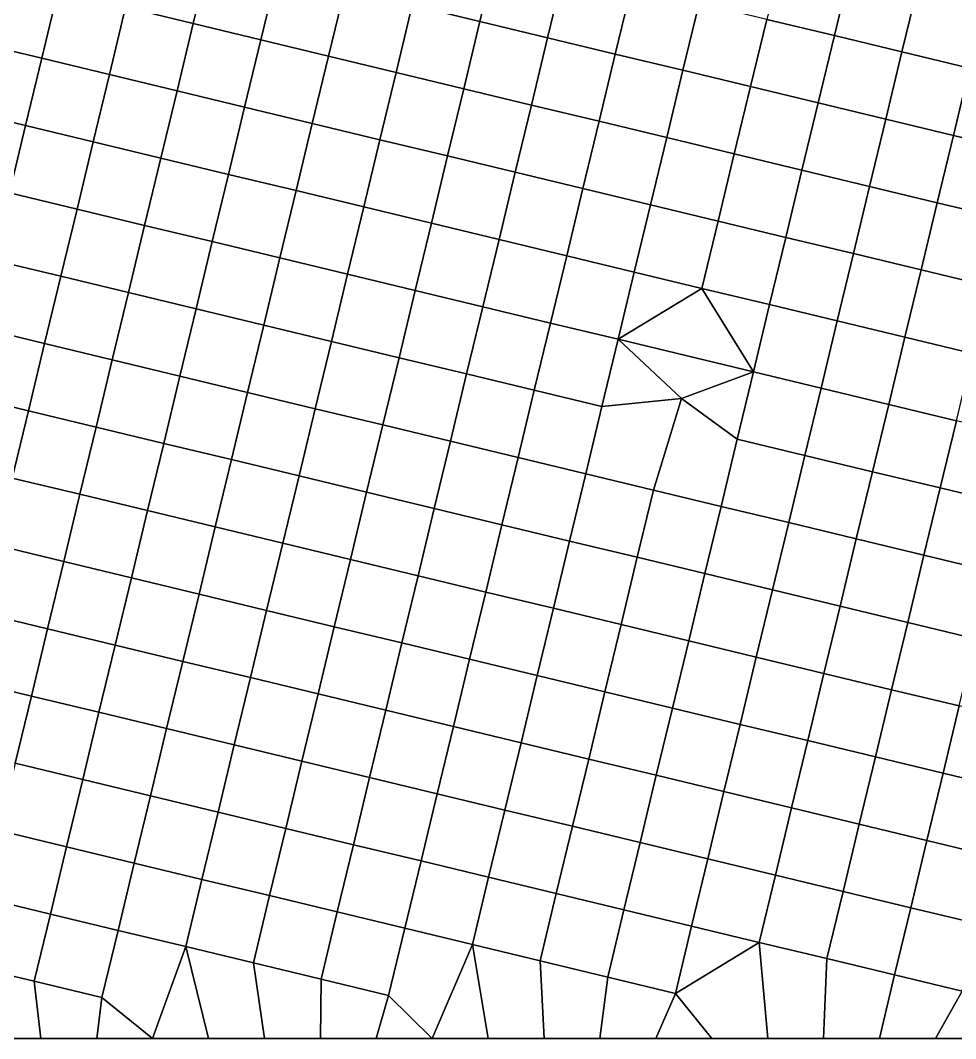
# Model space of a CAD drawing. Extents: x 0 to 37.4, y 0 to 43.4.
# Drawn here: x 8.12 to 16.29, y 0 to 8.89 of the extents above; entities that cross this region are included whole.
import ezdxf

# ---------------------------------------------------------------- set-up
doc = ezdxf.new("R2010")
doc.units = 0
doc.layers.get('0').update_dxf_attribs({"linetype": 'CONTINUOUS'})

msp = doc.modelspace()

# ---------------------------------------------------------------- linework, layer by layer
for p, q in [((13.8936, 5.5889, 3), (13.8936, 5.5889, 6)), ((13.8936, 5.5889, 6), (13.8936, 5.5889, 9))]:
    msp.add_line(p, q)
for points in [[(12.2749, 9.4675, 6), (11.6844, 9.6096, 6), (11.5431, 9.0226, 6), (12.1336, 8.8804, 6)], [(9.7714, 9.449, 6), (9.1809, 9.5911, 6), (9.0396, 9.004, 6), (9.6301, 8.8619, 6)], [(10.362, 9.3068, 6), (9.7714, 9.449, 6), (9.6301, 8.8619, 6), (10.2207, 8.7197, 6)], [(12.8655, 9.3254, 6), (12.2749, 9.4675, 6), (12.1336, 8.8804, 6), (12.7242, 8.7383, 6)], [(14.6371, 8.8989, 6), (15.2277, 8.7568, 6), (15.369, 9.3439, 6), (14.7784, 9.486, 6)], [(15.9595, 9.2018, 6), (15.369, 9.3439, 6), (15.2277, 8.7568, 6), (15.8182, 8.6147, 6)], [(7.7171, 8.7012, 6), (8.3077, 8.5591, 6), (8.449, 9.1462, 6), (7.8585, 9.2883, 6)], [(10.9525, 9.1647, 6), (10.362, 9.3068, 6), (10.2207, 8.7197, 6), (10.8112, 8.5776, 6)], [(13.456, 9.1832, 6), (12.8655, 9.3254, 6), (12.7242, 8.7383, 6), (13.3147, 8.5961, 6)], [(11.5431, 9.0226, 6), (10.9525, 9.1647, 6), (10.8112, 8.5776, 6), (11.4018, 8.4355, 6)], [(14.0466, 9.0411, 6), (13.456, 9.1832, 6), (13.3147, 8.5961, 6), (13.9053, 8.454, 6)], [(16.5501, 9.0596, 6), (15.9595, 9.2018, 6), (15.8182, 8.6147, 6), (16.4088, 8.4725, 6)], [(9.0396, 9.004, 6), (8.449, 9.1462, 6), (8.3077, 8.5591, 6), (8.8983, 8.4169, 6)], [(9.6301, 8.8619, 6), (9.0396, 9.004, 6), (8.8983, 8.4169, 6), (9.4888, 8.2748, 6)], [(12.1336, 8.8804, 6), (11.5431, 9.0226, 6), (11.4018, 8.4355, 6), (11.9923, 8.2933, 6)], [(13.9053, 8.454, 6), (14.4958, 8.3119, 6), (14.6371, 8.8989, 6), (14.0466, 9.0411, 6)], [(14.4958, 8.3119, 6), (15.0864, 8.1697, 6), (15.2277, 8.7568, 6), (14.6371, 8.8989, 6)], [(10.2207, 8.7197, 6), (9.6301, 8.8619, 6), (9.4888, 8.2748, 6), (10.0794, 8.1327, 6)], [(12.7242, 8.7383, 6), (12.1336, 8.8804, 6), (11.9923, 8.2933, 6), (12.5829, 8.1512, 6)], [(10.8112, 8.5776, 6), (10.2207, 8.7197, 6), (10.0794, 8.1327, 6), (10.6699, 7.9905, 6)], [(13.3147, 8.5961, 6), (12.7242, 8.7383, 6), (12.5829, 8.1512, 6), (13.1734, 8.0091, 6)], [(15.8182, 8.6147, 6), (15.2277, 8.7568, 6), (15.0864, 8.1697, 6), (15.6769, 8.0276, 6)], [(7.5758, 8.1141, 6), (8.1664, 7.972, 6), (8.3077, 8.5591, 6), (7.7171, 8.7012, 6)], [(8.8983, 8.4169, 6), (8.3077, 8.5591, 6), (8.1664, 7.972, 6), (8.7569, 7.8299, 6)], [(11.4018, 8.4355, 6), (10.8112, 8.5776, 6), (10.6699, 7.9905, 6), (11.2605, 7.8484, 6)], [(13.9053, 8.454, 6), (13.3147, 8.5961, 6), (13.1734, 8.0091, 6), (13.764, 7.8669, 6)], [(16.4088, 8.4725, 6), (15.8182, 8.6147, 6), (15.6769, 8.0276, 6), (16.2675, 7.8854, 6)], [(13.764, 7.8669, 6), (14.3545, 7.7248, 6), (14.4958, 8.3119, 6), (13.9053, 8.454, 6)], [(16.9993, 8.3304, 6), (16.4088, 8.4725, 6), (16.2675, 7.8854, 6), (16.858, 7.7433, 6)], [(9.4888, 8.2748, 6), (8.8983, 8.4169, 6), (8.7569, 7.8299, 6), (9.3475, 7.6877, 6)], [(11.9923, 8.2933, 6), (11.4018, 8.4355, 6), (11.2605, 7.8484, 6), (11.851, 7.7062, 6)], [(10.0794, 8.1327, 6), (9.4888, 8.2748, 6), (9.3475, 7.6877, 6), (9.9381, 7.5456, 6)], [(12.5829, 8.1512, 6), (11.9923, 8.2933, 6), (11.851, 7.7062, 6), (12.4416, 7.5641, 6)], [(14.3545, 7.7248, 6), (14.9451, 7.5826, 6), (15.0864, 8.1697, 6), (14.4958, 8.3119, 6)], [(7.5758, 8.1141, 6), (7.4345, 7.527, 6), (8.0251, 7.3849, 6), (8.1664, 7.972, 6)], [(10.6699, 7.9905, 6), (10.0794, 8.1327, 6), (9.9381, 7.5456, 6), (10.5286, 7.4034, 6)], [(13.1734, 8.0091, 6), (12.5829, 8.1512, 6), (12.4416, 7.5641, 6), (13.0321, 7.422, 6)], [(15.6769, 8.0276, 6), (15.0864, 8.1697, 6), (14.9451, 7.5826, 6), (15.5356, 7.4405, 6)], [(13.764, 7.8669, 6), (13.1734, 8.0091, 6), (13.0321, 7.422, 6), (13.6227, 7.2798, 6)], [(16.2675, 7.8854, 6), (15.6769, 8.0276, 6), (15.5356, 7.4405, 6), (16.1262, 7.2984, 6)], [(8.7569, 7.8299, 6), (8.1664, 7.972, 6), (8.0251, 7.3849, 6), (8.6156, 7.2428, 6)], [(11.2605, 7.8484, 6), (10.6699, 7.9905, 6), (10.5286, 7.4034, 6), (11.1192, 7.2613, 6)], [(9.3475, 7.6877, 6), (8.7569, 7.8299, 6), (8.6156, 7.2428, 6), (9.2062, 7.1006, 6)], [(11.851, 7.7062, 6), (11.2605, 7.8484, 6), (11.1192, 7.2613, 6), (11.7097, 7.1192, 6)], [(13.6227, 7.2798, 6), (14.2132, 7.1377, 6), (14.3545, 7.7248, 6), (13.764, 7.8669, 6)], [(16.858, 7.7433, 6), (16.2675, 7.8854, 6), (16.1262, 7.2984, 6), (16.7167, 7.1562, 6)], [(9.9381, 7.5456, 6), (9.3475, 7.6877, 6), (9.2062, 7.1006, 6), (9.7967, 6.9585, 6)], [(12.4416, 7.5641, 6), (11.851, 7.7062, 6), (11.7097, 7.1192, 6), (12.3003, 6.977, 6)], [(14.2132, 7.1377, 6), (14.8038, 6.9955, 6), (14.9451, 7.5826, 6), (14.3545, 7.7248, 6)], [(13.0321, 7.422, 6), (12.4416, 7.5641, 6), (12.3003, 6.977, 6), (12.8908, 6.8349, 6)], [(15.5356, 7.4405, 6), (14.9451, 7.5826, 6), (14.8038, 6.9955, 6), (15.3943, 6.8534, 6)], [(10.5286, 7.4034, 6), (9.9381, 7.5456, 6), (9.7967, 6.9585, 6), (10.3873, 6.8163, 6)], [(8.6156, 7.2428, 6), (8.0251, 7.3849, 6), (7.8838, 6.7978, 6), (8.4743, 6.6557, 6)], [(11.1192, 7.2613, 6), (10.5286, 7.4034, 6), (10.3873, 6.8163, 6), (10.9778, 6.6742, 6)], [(13.6227, 7.2798, 6), (13.0321, 7.422, 6), (12.8908, 6.8349, 6), (13.4814, 6.6927, 6)], [(16.1262, 7.2984, 6), (15.5356, 7.4405, 6), (15.3943, 6.8534, 6), (15.9849, 6.7113, 6)], [(16.7167, 7.1562, 6), (16.1262, 7.2984, 6), (15.9849, 6.7113, 6), (16.5754, 6.5691, 6)], [(9.2062, 7.1006, 6), (8.6156, 7.2428, 6), (8.4743, 6.6557, 6), (9.0649, 6.5135, 6)], [(11.7097, 7.1192, 6), (11.1192, 7.2613, 6), (10.9778, 6.6742, 6), (11.5684, 6.5321, 6)], [(13.4814, 6.6927, 6), (14.0719, 6.5506, 6), (14.2132, 7.1377, 6), (13.6227, 7.2798, 6)], [(12.3003, 6.977, 6), (11.7097, 7.1192, 6), (11.5684, 6.5321, 6), (12.159, 6.3899, 6)], [(14.0719, 6.5506, 6), (14.6625, 6.4085, 6), (14.8038, 6.9955, 6), (14.2132, 7.1377, 6)], [(9.7967, 6.9585, 6), (9.2062, 7.1006, 6), (9.0649, 6.5135, 6), (9.6554, 6.3714, 6)], [(10.3873, 6.8163, 6), (9.7967, 6.9585, 6), (9.6554, 6.3714, 6), (10.246, 6.2293, 6)], [(12.8908, 6.8349, 6), (12.3003, 6.977, 6), (12.159, 6.3899, 6), (12.7495, 6.2478, 6)], [(15.3943, 6.8534, 6), (14.8038, 6.9955, 6), (14.6625, 6.4085, 6), (15.253, 6.2663, 6)], [(15.9849, 6.7113, 6), (15.3943, 6.8534, 6), (15.253, 6.2663, 6), (15.8436, 6.1242, 6)], [(8.4743, 6.6557, 6), (7.8838, 6.7978, 6), (7.7425, 6.2107, 6), (8.333, 6.0686, 6)], [(10.9778, 6.6742, 6), (10.3873, 6.8163, 6), (10.246, 6.2293, 6), (10.8365, 6.0871, 6)], [(13.4814, 6.6927, 6), (12.8908, 6.8349, 6), (12.7495, 6.2478, 6), (13.3401, 6.1057, 6)], [(11.5684, 6.5321, 6), (10.9778, 6.6742, 6), (10.8365, 6.0871, 6), (11.4271, 5.945, 6)], [(13.3401, 6.1057, 6), (14.0719, 6.5506, 6), (13.4814, 6.6927, 6)], [(16.5754, 6.5691, 6), (15.9849, 6.7113, 6), (15.8436, 6.1242, 6), (16.4341, 5.9821, 6)], [(9.0649, 6.5135, 6), (8.4743, 6.6557, 6), (8.333, 6.0686, 6), (8.9236, 5.9265, 6)], [(9.6554, 6.3714, 6), (9.0649, 6.5135, 6), (8.9236, 5.9265, 6), (9.5141, 5.7843, 6)], [(12.159, 6.3899, 6), (11.5684, 6.5321, 6), (11.4271, 5.945, 6), (12.0176, 5.8029, 6)], [(13.3401, 6.1057, 6), (14.5212, 5.8214, 6), (14.0719, 6.5506, 6)], [(14.0719, 6.5506, 6), (14.5212, 5.8214, 6), (14.6625, 6.4085, 6)], [(15.253, 6.2663, 6), (14.6625, 6.4085, 6), (14.5212, 5.8214, 6), (15.1117, 5.6792, 6)], [(10.246, 6.2293, 6), (9.6554, 6.3714, 6), (9.5141, 5.7843, 6), (10.1047, 5.6422, 6)], [(12.7495, 6.2478, 6), (12.159, 6.3899, 6), (12.0176, 5.8029, 6), (12.6082, 5.6607, 6)], [(10.8365, 6.0871, 6), (10.246, 6.2293, 6), (10.1047, 5.6422, 6), (10.6952, 5.5, 6)], [(13.3401, 6.1057, 6), (12.7495, 6.2478, 6), (12.6082, 5.6607, 6), (13.1988, 5.5186, 6)], [(15.8436, 6.1242, 6), (15.253, 6.2663, 6), (15.1117, 5.6792, 6), (15.7023, 5.5371, 6)], [(8.333, 6.0686, 6), (7.7425, 6.2107, 6), (7.6012, 5.6236, 6), (8.1917, 5.4815, 6)], [(8.9236, 5.9265, 6), (8.333, 6.0686, 6), (8.1917, 5.4815, 6), (8.7823, 5.3394, 6)], [(11.4271, 5.945, 6), (10.8365, 6.0871, 6), (10.6952, 5.5, 6), (11.2858, 5.3579, 6)], [(13.3401, 6.1057, 6), (13.1988, 5.5186, 6), (13.8936, 5.5889, 6)], [(13.3401, 6.1057, 6), (13.8936, 5.5889, 6), (14.5212, 5.8214, 6)], [(16.4341, 5.9821, 6), (15.8436, 6.1242, 6), (15.7023, 5.5371, 6), (16.2928, 5.395, 6)], [(9.5141, 5.7843, 6), (8.9236, 5.9265, 6), (8.7823, 5.3394, 6), (9.3728, 5.1972, 6)], [(12.0176, 5.8029, 6), (11.4271, 5.945, 6), (11.2858, 5.3579, 6), (11.8763, 5.2158, 6)], [(10.1047, 5.6422, 6), (9.5141, 5.7843, 6), (9.3728, 5.1972, 6), (9.9634, 5.0551, 6)], [(12.6082, 5.6607, 6), (12.0176, 5.8029, 6), (11.8763, 5.2158, 6), (12.4669, 5.0736, 6)], [(14.5212, 5.8214, 6), (13.8936, 5.5889, 6), (14.3799, 5.2343, 6)], [(15.1117, 5.6792, 6), (14.5212, 5.8214, 6), (14.3799, 5.2343, 6), (14.9704, 5.0922, 6)], [(8.1917, 5.4815, 6), (7.6012, 5.6236, 6), (7.4599, 5.0366, 6), (8.0504, 4.8944, 6)], [(10.6952, 5.5, 6), (10.1047, 5.6422, 6), (9.9634, 5.0551, 6), (10.5539, 4.913, 6)], [(13.1988, 5.5186, 6), (12.6082, 5.6607, 6), (12.4669, 5.0736, 6), (13.0574, 4.9315, 6)], [(15.7023, 5.5371, 6), (15.1117, 5.6792, 6), (14.9704, 5.0922, 6), (15.561, 4.95, 6)], [(13.8936, 5.5889, 6), (13.1988, 5.5186, 6), (13.0574, 4.9315, 6), (13.648, 4.7893, 6)], [(13.8936, 5.5889, 6), (13.648, 4.7893, 6), (14.2386, 4.6472, 6), (14.3799, 5.2343, 6)], [(16.2928, 5.395, 6), (15.7023, 5.5371, 6), (15.561, 4.95, 6), (16.1515, 4.8079, 6)], [(8.7823, 5.3394, 6), (8.1917, 5.4815, 6), (8.0504, 4.8944, 6), (8.641, 4.7523, 6)], [(11.2858, 5.3579, 6), (10.6952, 5.5, 6), (10.5539, 4.913, 6), (11.1445, 4.7708, 6)], [(9.3728, 5.1972, 6), (8.7823, 5.3394, 6), (8.641, 4.7523, 6), (9.2315, 4.6101, 6)], [(11.8763, 5.2158, 6), (11.2858, 5.3579, 6), (11.1445, 4.7708, 6), (11.735, 4.6287, 6)], [(16.8834, 5.2528, 6), (16.2928, 5.395, 6), (16.1515, 4.8079, 6), (16.7421, 4.6657, 6)], [(9.9634, 5.0551, 6), (9.3728, 5.1972, 6), (9.2315, 4.6101, 6), (9.8221, 4.468, 6)], [(12.4669, 5.0736, 6), (11.8763, 5.2158, 6), (11.735, 4.6287, 6), (12.3256, 4.4865, 6)], [(14.9704, 5.0922, 6), (14.3799, 5.2343, 6), (14.2386, 4.6472, 6), (14.8291, 4.5051, 6)], [(13.0574, 4.9315, 6), (12.4669, 5.0736, 6), (12.3256, 4.4865, 6), (12.9161, 4.3444, 6)], [(15.561, 4.95, 6), (14.9704, 5.0922, 6), (14.8291, 4.5051, 6), (15.4197, 4.3629, 6)], [(10.5539, 4.913, 6), (9.9634, 5.0551, 6), (9.8221, 4.468, 6), (10.4126, 4.3259, 6)], [(8.641, 4.7523, 6), (8.0504, 4.8944, 6), (7.9091, 4.3073, 6), (8.4997, 4.1652, 6)], [(11.1445, 4.7708, 6), (10.5539, 4.913, 6), (10.4126, 4.3259, 6), (11.0032, 4.1837, 6)], [(13.648, 4.7893, 6), (13.0574, 4.9315, 6), (12.9161, 4.3444, 6), (13.5067, 4.2023, 6)], [(16.1515, 4.8079, 6), (15.561, 4.95, 6), (15.4197, 4.3629, 6), (16.0102, 4.2208, 6)], [(16.7421, 4.6657, 6), (16.1515, 4.8079, 6), (16.0102, 4.2208, 6), (16.6008, 4.0786, 6)], [(9.2315, 4.6101, 6), (8.641, 4.7523, 6), (8.4997, 4.1652, 6), (9.0902, 4.0231, 6)], [(11.735, 4.6287, 6), (11.1445, 4.7708, 6), (11.0032, 4.1837, 6), (11.5937, 4.0416, 6)], [(14.2386, 4.6472, 6), (13.648, 4.7893, 6), (13.5067, 4.2023, 6), (14.0972, 4.0601, 6)], [(12.3256, 4.4865, 6), (11.735, 4.6287, 6), (11.5937, 4.0416, 6), (12.1843, 3.8994, 6)], [(14.8291, 4.5051, 6), (14.2386, 4.6472, 6), (14.0972, 4.0601, 6), (14.6878, 3.918, 6)], [(9.8221, 4.468, 6), (9.2315, 4.6101, 6), (9.0902, 4.0231, 6), (9.6808, 3.8809, 6)], [(10.4126, 4.3259, 6), (9.8221, 4.468, 6), (9.6808, 3.8809, 6), (10.2713, 3.7388, 6)], [(12.9161, 4.3444, 6), (12.3256, 4.4865, 6), (12.1843, 3.8994, 6), (12.7748, 3.7573, 6)], [(15.4197, 4.3629, 6), (14.8291, 4.5051, 6), (14.6878, 3.918, 6), (15.2783, 3.7758, 6)], [(16.0102, 4.2208, 6), (15.4197, 4.3629, 6), (15.2783, 3.7758, 6), (15.8689, 3.6337, 6)], [(8.4997, 4.1652, 6), (7.9091, 4.3073, 6), (7.7678, 3.7203, 6), (8.3584, 3.5781, 6)], [(11.0032, 4.1837, 6), (10.4126, 4.3259, 6), (10.2713, 3.7388, 6), (10.8619, 3.5966, 6)], [(13.5067, 4.2023, 6), (12.9161, 4.3444, 6), (12.7748, 3.7573, 6), (13.3654, 3.6152, 6)], [(11.5937, 4.0416, 6), (11.0032, 4.1837, 6), (10.8619, 3.5966, 6), (11.4524, 3.4545, 6)], [(14.0972, 4.0601, 6), (13.5067, 4.2023, 6), (13.3654, 3.6152, 6), (13.9559, 3.473, 6)], [(16.6008, 4.0786, 6), (16.0102, 4.2208, 6), (15.8689, 3.6337, 6), (16.4595, 3.4916, 6)], [(9.0902, 4.0231, 6), (8.4997, 4.1652, 6), (8.3584, 3.5781, 6), (8.9489, 3.436, 6)], [(9.6808, 3.8809, 6), (9.0902, 4.0231, 6), (8.9489, 3.436, 6), (9.5395, 3.2938, 6)], [(12.1843, 3.8994, 6), (11.5937, 4.0416, 6), (11.4524, 3.4545, 6), (12.043, 3.3124, 6)], [(14.6878, 3.918, 6), (14.0972, 4.0601, 6), (13.9559, 3.473, 6), (14.5465, 3.3309, 6)], [(15.2783, 3.7758, 6), (14.6878, 3.918, 6), (14.5465, 3.3309, 6), (15.137, 3.1888, 6)], [(10.2713, 3.7388, 6), (9.6808, 3.8809, 6), (9.5395, 3.2938, 6), (10.13, 3.1517, 6)], [(12.7748, 3.7573, 6), (12.1843, 3.8994, 6), (12.043, 3.3124, 6), (12.6335, 3.1702, 6)], [(10.8619, 3.5966, 6), (10.2713, 3.7388, 6), (10.13, 3.1517, 6), (10.7206, 3.0096, 6)], [(13.3654, 3.6152, 6), (12.7748, 3.7573, 6), (12.6335, 3.1702, 6), (13.2241, 3.0281, 6)], [(15.8689, 3.6337, 6), (15.2783, 3.7758, 6), (15.137, 3.1888, 6), (15.7276, 3.0466, 6)], [(8.3584, 3.5781, 6), (7.7678, 3.7203, 6), (7.6265, 3.1332, 6), (8.2171, 2.991, 6)], [(8.9489, 3.436, 6), (8.3584, 3.5781, 6), (8.2171, 2.991, 6), (8.8076, 2.8489, 6)], [(11.4524, 3.4545, 6), (10.8619, 3.5966, 6), (10.7206, 3.0096, 6), (11.3111, 2.8674, 6)], [(13.9559, 3.473, 6), (13.3654, 3.6152, 6), (13.2241, 3.0281, 6), (13.8146, 2.8859, 6)], [(16.4595, 3.4916, 6), (15.8689, 3.6337, 6), (15.7276, 3.0466, 6), (16.3181, 2.9045, 6)], [(14.5465, 3.3309, 6), (13.9559, 3.473, 6), (13.8146, 2.8859, 6), (14.4052, 2.7438, 6)], [(9.5395, 3.2938, 6), (8.9489, 3.436, 6), (8.8076, 2.8489, 6), (9.3982, 2.7067, 6)], [(12.043, 3.3124, 6), (11.4524, 3.4545, 6), (11.3111, 2.8674, 6), (11.9017, 2.7253, 6)], [(10.13, 3.1517, 6), (9.5395, 3.2938, 6), (9.3982, 2.7067, 6), (9.9887, 2.5646, 6)], [(12.6335, 3.1702, 6), (12.043, 3.3124, 6), (11.9017, 2.7253, 6), (12.4922, 2.5831, 6)], [(15.137, 3.1888, 6), (14.5465, 3.3309, 6), (14.4052, 2.7438, 6), (14.9957, 2.6017, 6)], [(8.2171, 2.991, 6), (7.6265, 3.1332, 6), (7.4852, 2.5461, 6), (8.0758, 2.4039, 6)], [(10.7206, 3.0096, 6), (10.13, 3.1517, 6), (9.9887, 2.5646, 6), (10.5793, 2.4225, 6)], [(13.2241, 3.0281, 6), (12.6335, 3.1702, 6), (12.4922, 2.5831, 6), (13.0828, 2.441, 6)], [(15.7276, 3.0466, 6), (15.137, 3.1888, 6), (14.9957, 2.6017, 6), (15.5863, 2.4595, 6)], [(13.8146, 2.8859, 6), (13.2241, 3.0281, 6), (13.0828, 2.441, 6), (13.6733, 2.2989, 6)], [(16.3181, 2.9045, 6), (15.7276, 3.0466, 6), (15.5863, 2.4595, 6), (16.1768, 2.3174, 6)], [(8.8076, 2.8489, 6), (8.2171, 2.991, 6), (8.0758, 2.4039, 6), (8.6663, 2.2618, 6)], [(11.3111, 2.8674, 6), (10.7206, 3.0096, 6), (10.5793, 2.4225, 6), (11.1698, 2.2803, 6)], [(9.3982, 2.7067, 6), (8.8076, 2.8489, 6), (8.6663, 2.2618, 6), (9.2569, 2.1197, 6)], [(11.9017, 2.7253, 6), (11.3111, 2.8674, 6), (11.1698, 2.2803, 6), (11.7604, 2.1382, 6)], [(14.4052, 2.7438, 6), (13.8146, 2.8859, 6), (13.6733, 2.2989, 6), (14.2639, 2.1567, 6)], [(16.9087, 2.7623, 6), (16.3181, 2.9045, 6), (16.1768, 2.3174, 6), (16.7674, 2.1753, 6)], [(9.9887, 2.5646, 6), (9.3982, 2.7067, 6), (9.2569, 2.1197, 6), (9.8474, 1.9775, 6)], [(12.4922, 2.5831, 6), (11.9017, 2.7253, 6), (11.7604, 2.1382, 6), (12.3509, 1.9961, 6)], [(14.9957, 2.6017, 6), (14.4052, 2.7438, 6), (14.2639, 2.1567, 6), (14.8544, 2.0146, 6)], [(13.0828, 2.441, 6), (12.4922, 2.5831, 6), (12.3509, 1.9961, 6), (12.9415, 1.8539, 6)], [(15.5863, 2.4595, 6), (14.9957, 2.6017, 6), (14.8544, 2.0146, 6), (15.445, 1.8724, 6)], [(10.5793, 2.4225, 6), (9.9887, 2.5646, 6), (9.8474, 1.9775, 6), (10.438, 1.8354, 6)], [(8.6663, 2.2618, 6), (8.0758, 2.4039, 6), (7.9345, 1.8169, 6), (8.525, 1.6747, 6)], [(11.1698, 2.2803, 6), (10.5793, 2.4225, 6), (10.438, 1.8354, 6), (11.0285, 1.6932, 6)], [(13.6733, 2.2989, 6), (13.0828, 2.441, 6), (12.9415, 1.8539, 6), (13.532, 1.7118, 6)], [(16.1768, 2.3174, 6), (15.5863, 2.4595, 6), (15.445, 1.8724, 6), (16.0355, 1.7303, 6)], [(16.7674, 2.1753, 6), (16.1768, 2.3174, 6), (16.0355, 1.7303, 6), (16.6261, 1.5882, 6)], [(9.2569, 2.1197, 6), (8.6663, 2.2618, 6), (8.525, 1.6747, 6), (9.1156, 1.5326, 6)], [(11.7604, 2.1382, 6), (11.1698, 2.2803, 6), (11.0285, 1.6932, 6), (11.6191, 1.5511, 6)], [(14.2639, 2.1567, 6), (13.6733, 2.2989, 6), (13.532, 1.7118, 6), (14.1226, 1.5696, 6)], [(12.3509, 1.9961, 6), (11.7604, 2.1382, 6), (11.6191, 1.5511, 6), (12.2096, 1.409, 6)], [(14.8544, 2.0146, 6), (14.2639, 2.1567, 6), (14.1226, 1.5696, 6), (14.7131, 1.4275, 6)], [(9.8474, 1.9775, 6), (9.2569, 2.1197, 6), (9.1156, 1.5326, 6), (9.7061, 1.3904, 6)], [(10.438, 1.8354, 6), (9.8474, 1.9775, 6), (9.7061, 1.3904, 6), (10.2967, 1.2483, 6)], [(12.9415, 1.8539, 6), (12.3509, 1.9961, 6), (12.2096, 1.409, 6), (12.8002, 1.2668, 6)], [(15.445, 1.8724, 6), (14.8544, 2.0146, 6), (14.7131, 1.4275, 6), (15.3037, 1.2854, 6)], [(16.0355, 1.7303, 6), (15.445, 1.8724, 6), (15.3037, 1.2854, 6), (15.8942, 1.1432, 6)], [(8.525, 1.6747, 6), (7.9345, 1.8169, 6), (7.7931, 1.2298, 6), (8.3837, 1.0876, 6)], [(11.0285, 1.6932, 6), (10.438, 1.8354, 6), (10.2967, 1.2483, 6), (10.8872, 1.1062, 6)], [(13.532, 1.7118, 6), (12.9415, 1.8539, 6), (12.8002, 1.2668, 6), (13.3907, 1.1247, 6)], [(11.6191, 1.5511, 6), (11.0285, 1.6932, 6), (10.8872, 1.1062, 6), (11.4778, 0.964, 6)], [(14.1226, 1.5696, 6), (13.532, 1.7118, 6), (13.3907, 1.1247, 6), (13.9813, 0.9826, 6)], [(16.6261, 1.5882, 6), (16.0355, 1.7303, 6), (15.8942, 1.1432, 6), (16.4848, 1.0011, 6)], [(9.1156, 1.5326, 6), (8.525, 1.6747, 6), (8.3837, 1.0876, 6), (8.9742, 0.9455, 6)], [(9.7061, 1.3904, 6), (9.1156, 1.5326, 6), (8.9742, 0.9455, 6), (9.5648, 0.8034, 6)], [(12.2096, 1.409, 6), (11.6191, 1.5511, 6), (11.4778, 0.964, 6), (12.0683, 0.8219, 6)], [(14.7131, 1.4275, 6), (14.1226, 1.5696, 6), (13.9813, 0.9826, 6), (14.5718, 0.8404, 6)], [(15.3037, 1.2854, 6), (14.7131, 1.4275, 6), (14.5718, 0.8404, 6), (15.1624, 0.6983, 6)], [(10.2967, 1.2483, 6), (9.7061, 1.3904, 6), (9.5648, 0.8034, 6), (10.1554, 0.6612, 6)], [(12.8002, 1.2668, 6), (12.2096, 1.409, 6), (12.0683, 0.8219, 6), (12.6589, 0.6797, 6)], [(10.8872, 1.1062, 6), (10.2967, 1.2483, 6), (10.1554, 0.6612, 6), (10.7459, 0.5191, 6)], [(13.3907, 1.1247, 6), (12.8002, 1.2668, 6), (12.6589, 0.6797, 6), (13.2494, 0.5376, 6)], [(15.8942, 1.1432, 6), (15.3037, 1.2854, 6), (15.1624, 0.6983, 6), (15.7529, 0.5561, 6)], [(8.3837, 1.0876, 6), (7.7931, 1.2298, 6), (7.6518, 0.6427, 6), (8.2424, 0.5005, 6)], [(8.9742, 0.9455, 6), (8.3837, 1.0876, 6), (8.2424, 0.5005, 6), (8.833, 0.3584, 6)], [(11.4778, 0.964, 6), (10.8872, 1.1062, 6), (10.7459, 0.5191, 6), (11.3365, 0.3769, 6)], [(13.9813, 0.9826, 6), (13.3907, 1.1247, 6), (13.2494, 0.5376, 6), (13.84, 0.3955, 6)], [(16.4848, 1.0011, 6), (15.8942, 1.1432, 6), (15.7529, 0.5561, 6), (16.3435, 0.414, 6)], [(14.5718, 0.8404, 6), (13.9813, 0.9826, 6), (13.84, 0.3955, 6)], [(8.9742, 0.9455, 6), (8.833, 0.3584, 6), (9.2757, 0.0001, 6), (9.5648, 0.8034, 6)], [(11.4778, 0.964, 6), (11.3365, 0.3769, 6), (11.7167, 0.0001, 6), (12.0683, 0.8219, 6)], [(9.5648, 0.8034, 6), (9.2757, 0.0001, 6), (9.7639, 0.0001, 6)], [(10.1554, 0.6612, 6), (9.5648, 0.8034, 6), (9.7639, 0.0001, 6), (10.2521, 0.0001, 6)], [(12.0683, 0.8219, 6), (11.7167, 0.0001, 6), (12.2049, 0.0001, 6)], [(12.6589, 0.6797, 6), (12.0683, 0.8219, 6), (12.2049, 0.0001, 6), (12.6931, 0.0001, 6)], [(14.5718, 0.8404, 6), (13.84, 0.3955, 6), (14.1577, 0.0001, 6), (14.6459, 0.0001, 6)], [(15.1624, 0.6983, 6), (14.5718, 0.8404, 6), (14.6459, 0.0001, 6), (15.1341, 0.0002, 6)], [(8.2424, 0.5005, 6), (7.6518, 0.6427, 6), (7.8111, 0.0001, 6), (8.2993, 0.0001, 6)], [(10.7459, 0.5191, 6), (10.1554, 0.6612, 6), (10.2521, 0.0001, 6), (10.7403, 0.0001, 6)], [(13.2494, 0.5376, 6), (12.6589, 0.6797, 6), (12.6931, 0.0001, 6), (13.1813, 0.0001, 6)], [(15.7529, 0.5561, 6), (15.1624, 0.6983, 6), (15.1341, 0.0002, 6), (15.6223, 0.0002, 6)], [(13.84, 0.3955, 6), (13.2494, 0.5376, 6), (13.1813, 0.0001, 6), (13.6695, 0.0001, 6)], [(15.7529, 0.5561, 6), (15.6223, 0.0002, 6), (16.1105, 0.0002, 6), (16.3435, 0.414, 6)], [(8.833, 0.3584, 6), (8.2424, 0.5005, 6), (8.2993, 0.0001, 6), (8.7875, 0.0001, 6)], [(11.3365, 0.3769, 6), (10.7459, 0.5191, 6), (10.7403, 0.0001, 6), (11.2285, 0.0001, 6)], [(9.2757, 0.0001, 6), (8.833, 0.3584, 6), (8.7875, 0.0001, 6)], [(11.3365, 0.3769, 6), (11.2285, 0.0001, 6), (11.7167, 0.0001, 6)], [(13.84, 0.3955, 6), (13.6695, 0.0001, 6), (14.1577, 0.0001, 6)], [(16.3435, 0.414, 6), (16.1105, 0.0002, 6), (16.5987, 0.0002, 6)], [(7.8111, 0.0001, 3), (8.2993, 0.0001, 3), (8.2993, 0.0001, 4), (7.8111, 0.0001, 4)], [(7.8111, 0.0001, 4), (8.2993, 0.0001, 4), (8.2993, 0.0001, 5), (7.8111, 0.0001, 5)], [(7.8111, 0.0001, 5), (8.2993, 0.0001, 5), (8.2993, 0.0001, 6), (7.8111, 0.0001, 6)], [(7.8111, 0.0001, 6), (8.2993, 0.0001, 6), (8.2993, 0.0001, 7), (7.8111, 0.0001, 7)], [(7.8111, 0.0001, 7), (8.2993, 0.0001, 7), (8.2993, 0.0001, 8), (7.8111, 0.0001, 8)], [(7.8111, 0.0001, 8), (8.2993, 0.0001, 8), (8.2993, 0.0001, 9), (7.8111, 0.0001, 9)], [(8.2993, 0.0001, 3), (8.7875, 0.0001, 3), (8.7875, 0.0001, 4), (8.2993, 0.0001, 4)], [(8.2993, 0.0001, 4), (8.7875, 0.0001, 4), (8.7875, 0.0001, 5), (8.2993, 0.0001, 5)], [(8.2993, 0.0001, 5), (8.7875, 0.0001, 5), (8.7875, 0.0001, 6), (8.2993, 0.0001, 6)], [(8.2993, 0.0001, 6), (8.7875, 0.0001, 6), (8.7875, 0.0001, 7), (8.2993, 0.0001, 7)], [(8.2993, 0.0001, 7), (8.7875, 0.0001, 7), (8.7875, 0.0001, 8), (8.2993, 0.0001, 8)], [(8.2993, 0.0001, 8), (8.7875, 0.0001, 8), (8.7875, 0.0001, 9), (8.2993, 0.0001, 9)], [(8.7875, 0.0001, 3), (9.2757, 0.0001, 3), (9.2757, 0.0001, 4), (8.7875, 0.0001, 4)], [(8.7875, 0.0001, 4), (9.2757, 0.0001, 4), (9.2757, 0.0001, 5), (8.7875, 0.0001, 5)], [(8.7875, 0.0001, 5), (9.2757, 0.0001, 5), (9.2757, 0.0001, 6), (8.7875, 0.0001, 6)], [(8.7875, 0.0001, 6), (9.2757, 0.0001, 6), (9.2757, 0.0001, 7), (8.7875, 0.0001, 7)], [(8.7875, 0.0001, 7), (9.2757, 0.0001, 7), (9.2757, 0.0001, 8), (8.7875, 0.0001, 8)], [(8.7875, 0.0001, 8), (9.2757, 0.0001, 8), (9.2757, 0.0001, 9), (8.7875, 0.0001, 9)], [(9.2757, 0.0001, 3), (9.7639, 0.0001, 3), (9.7639, 0.0001, 4), (9.2757, 0.0001, 4)], [(9.2757, 0.0001, 4), (9.7639, 0.0001, 4), (9.7639, 0.0001, 5), (9.2757, 0.0001, 5)], [(9.2757, 0.0001, 5), (9.7639, 0.0001, 5), (9.7639, 0.0001, 6), (9.2757, 0.0001, 6)], [(9.2757, 0.0001, 6), (9.7639, 0.0001, 6), (9.7639, 0.0001, 7), (9.2757, 0.0001, 7)], [(9.2757, 0.0001, 7), (9.7639, 0.0001, 7), (9.7639, 0.0001, 8), (9.2757, 0.0001, 8)], [(9.2757, 0.0001, 8), (9.7639, 0.0001, 8), (9.7639, 0.0001, 9), (9.2757, 0.0001, 9)], [(9.7639, 0.0001, 3), (10.2521, 0.0001, 3), (10.2521, 0.0001, 4), (9.7639, 0.0001, 4)], [(9.7639, 0.0001, 4), (10.2521, 0.0001, 4), (10.2521, 0.0001, 5), (9.7639, 0.0001, 5)], [(9.7639, 0.0001, 5), (10.2521, 0.0001, 5), (10.2521, 0.0001, 6), (9.7639, 0.0001, 6)], [(9.7639, 0.0001, 6), (10.2521, 0.0001, 6), (10.2521, 0.0001, 7), (9.7639, 0.0001, 7)], [(9.7639, 0.0001, 7), (10.2521, 0.0001, 7), (10.2521, 0.0001, 8), (9.7639, 0.0001, 8)], [(9.7639, 0.0001, 8), (10.2521, 0.0001, 8), (10.2521, 0.0001, 9), (9.7639, 0.0001, 9)], [(10.2521, 0.0001, 3), (10.7403, 0.0001, 3), (10.7403, 0.0001, 4), (10.2521, 0.0001, 4)], [(10.2521, 0.0001, 4), (10.7403, 0.0001, 4), (10.7403, 0.0001, 5), (10.2521, 0.0001, 5)], [(10.2521, 0.0001, 5), (10.7403, 0.0001, 5), (10.7403, 0.0001, 6), (10.2521, 0.0001, 6)], [(10.2521, 0.0001, 6), (10.7403, 0.0001, 6), (10.7403, 0.0001, 7), (10.2521, 0.0001, 7)], [(10.2521, 0.0001, 7), (10.7403, 0.0001, 7), (10.7403, 0.0001, 8), (10.2521, 0.0001, 8)], [(10.2521, 0.0001, 8), (10.7403, 0.0001, 8), (10.7403, 0.0001, 9), (10.2521, 0.0001, 9)], [(10.7403, 0.0001, 3), (11.2285, 0.0001, 3), (11.2285, 0.0001, 4), (10.7403, 0.0001, 4)], [(10.7403, 0.0001, 4), (11.2285, 0.0001, 4), (11.2285, 0.0001, 5), (10.7403, 0.0001, 5)], [(10.7403, 0.0001, 5), (11.2285, 0.0001, 5), (11.2285, 0.0001, 6), (10.7403, 0.0001, 6)], [(10.7403, 0.0001, 6), (11.2285, 0.0001, 6), (11.2285, 0.0001, 7), (10.7403, 0.0001, 7)], [(10.7403, 0.0001, 7), (11.2285, 0.0001, 7), (11.2285, 0.0001, 8), (10.7403, 0.0001, 8)], [(10.7403, 0.0001, 8), (11.2285, 0.0001, 8), (11.2285, 0.0001, 9), (10.7403, 0.0001, 9)], [(11.2285, 0.0001, 3), (11.7167, 0.0001, 3), (11.7167, 0.0001, 4), (11.2285, 0.0001, 4)], [(11.2285, 0.0001, 4), (11.7167, 0.0001, 4), (11.7167, 0.0001, 5), (11.2285, 0.0001, 5)], [(11.2285, 0.0001, 5), (11.7167, 0.0001, 5), (11.7167, 0.0001, 6), (11.2285, 0.0001, 6)], [(11.2285, 0.0001, 6), (11.7167, 0.0001, 6), (11.7167, 0.0001, 7), (11.2285, 0.0001, 7)], [(11.2285, 0.0001, 7), (11.7167, 0.0001, 7), (11.7167, 0.0001, 8), (11.2285, 0.0001, 8)], [(11.2285, 0.0001, 8), (11.7167, 0.0001, 8), (11.7167, 0.0001, 9), (11.2285, 0.0001, 9)], [(11.7167, 0.0001, 3), (12.2049, 0.0001, 3), (12.2049, 0.0001, 4), (11.7167, 0.0001, 4)], [(11.7167, 0.0001, 4), (12.2049, 0.0001, 4), (12.2049, 0.0001, 5), (11.7167, 0.0001, 5)], [(11.7167, 0.0001, 5), (12.2049, 0.0001, 5), (12.2049, 0.0001, 6), (11.7167, 0.0001, 6)], [(11.7167, 0.0001, 6), (12.2049, 0.0001, 6), (12.2049, 0.0001, 7), (11.7167, 0.0001, 7)], [(11.7167, 0.0001, 7), (12.2049, 0.0001, 7), (12.2049, 0.0001, 8), (11.7167, 0.0001, 8)], [(11.7167, 0.0001, 8), (12.2049, 0.0001, 8), (12.2049, 0.0001, 9), (11.7167, 0.0001, 9)], [(12.2049, 0.0001, 3), (12.6931, 0.0001, 3), (12.6931, 0.0001, 4), (12.2049, 0.0001, 4)], [(12.2049, 0.0001, 4), (12.6931, 0.0001, 4), (12.6931, 0.0001, 5), (12.2049, 0.0001, 5)], [(12.2049, 0.0001, 5), (12.6931, 0.0001, 5), (12.6931, 0.0001, 6), (12.2049, 0.0001, 6)], [(12.2049, 0.0001, 6), (12.6931, 0.0001, 6), (12.6931, 0.0001, 7), (12.2049, 0.0001, 7)], [(12.2049, 0.0001, 7), (12.6931, 0.0001, 7), (12.6931, 0.0001, 8), (12.2049, 0.0001, 8)], [(12.2049, 0.0001, 8), (12.6931, 0.0001, 8), (12.6931, 0.0001, 9), (12.2049, 0.0001, 9)], [(12.6931, 0.0001, 3), (13.1813, 0.0001, 3), (13.1813, 0.0001, 4), (12.6931, 0.0001, 4)], [(12.6931, 0.0001, 4), (13.1813, 0.0001, 4), (13.1813, 0.0001, 5), (12.6931, 0.0001, 5)], [(12.6931, 0.0001, 5), (13.1813, 0.0001, 5), (13.1813, 0.0001, 6), (12.6931, 0.0001, 6)], [(12.6931, 0.0001, 6), (13.1813, 0.0001, 6), (13.1813, 0.0001, 7), (12.6931, 0.0001, 7)], [(12.6931, 0.0001, 7), (13.1813, 0.0001, 7), (13.1813, 0.0001, 8), (12.6931, 0.0001, 8)], [(12.6931, 0.0001, 8), (13.1813, 0.0001, 8), (13.1813, 0.0001, 9), (12.6931, 0.0001, 9)], [(13.1813, 0.0001, 3), (13.6695, 0.0001, 3), (13.6695, 0.0001, 4), (13.1813, 0.0001, 4)], [(13.1813, 0.0001, 4), (13.6695, 0.0001, 4), (13.6695, 0.0001, 5), (13.1813, 0.0001, 5)], [(13.1813, 0.0001, 5), (13.6695, 0.0001, 5), (13.6695, 0.0001, 6), (13.1813, 0.0001, 6)], [(13.1813, 0.0001, 6), (13.6695, 0.0001, 6), (13.6695, 0.0001, 7), (13.1813, 0.0001, 7)], [(13.1813, 0.0001, 7), (13.6695, 0.0001, 7), (13.6695, 0.0001, 8), (13.1813, 0.0001, 8)], [(13.1813, 0.0001, 8), (13.6695, 0.0001, 8), (13.6695, 0.0001, 9), (13.1813, 0.0001, 9)], [(13.6695, 0.0001, 3), (14.1577, 0.0001, 3), (14.1577, 0.0001, 4), (13.6695, 0.0001, 4)], [(13.6695, 0.0001, 4), (14.1577, 0.0001, 4), (14.1577, 0.0001, 5), (13.6695, 0.0001, 5)], [(13.6695, 0.0001, 5), (14.1577, 0.0001, 5), (14.1577, 0.0001, 6), (13.6695, 0.0001, 6)], [(13.6695, 0.0001, 6), (14.1577, 0.0001, 6), (14.1577, 0.0001, 7), (13.6695, 0.0001, 7)], [(13.6695, 0.0001, 7), (14.1577, 0.0001, 7), (14.1577, 0.0001, 8), (13.6695, 0.0001, 8)], [(13.6695, 0.0001, 8), (14.1577, 0.0001, 8), (14.1577, 0.0001, 9), (13.6695, 0.0001, 9)], [(14.1577, 0.0001, 3), (14.6459, 0.0001, 3), (14.6459, 0.0001, 4), (14.1577, 0.0001, 4)], [(14.1577, 0.0001, 4), (14.6459, 0.0001, 4), (14.6459, 0.0001, 5), (14.1577, 0.0001, 5)], [(14.1577, 0.0001, 5), (14.6459, 0.0001, 5), (14.6459, 0.0001, 6), (14.1577, 0.0001, 6)], [(14.1577, 0.0001, 6), (14.6459, 0.0001, 6), (14.6459, 0.0001, 7), (14.1577, 0.0001, 7)], [(14.1577, 0.0001, 7), (14.6459, 0.0001, 7), (14.6459, 0.0001, 8), (14.1577, 0.0001, 8)], [(14.1577, 0.0001, 8), (14.6459, 0.0001, 8), (14.6459, 0.0001, 9), (14.1577, 0.0001, 9)], [(14.6459, 0.0001, 3), (15.1341, 0.0002, 3), (15.1341, 0.0002, 4), (14.6459, 0.0001, 4)], [(14.6459, 0.0001, 4), (15.1341, 0.0002, 4), (15.1341, 0.0002, 5), (14.6459, 0.0001, 5)], [(14.6459, 0.0001, 5), (15.1341, 0.0002, 5), (15.1341, 0.0002, 6), (14.6459, 0.0001, 6)], [(14.6459, 0.0001, 6), (15.1341, 0.0002, 6), (15.1341, 0.0002, 7), (14.6459, 0.0001, 7)], [(14.6459, 0.0001, 7), (15.1341, 0.0002, 7), (15.1341, 0.0002, 8), (14.6459, 0.0001, 8)], [(14.6459, 0.0001, 8), (15.1341, 0.0002, 8), (15.1341, 0.0002, 9), (14.6459, 0.0001, 9)], [(15.1341, 0.0002, 3), (15.6223, 0.0002, 3), (15.6223, 0.0002, 4), (15.1341, 0.0002, 4)], [(15.1341, 0.0002, 4), (15.6223, 0.0002, 4), (15.6223, 0.0002, 5), (15.1341, 0.0002, 5)], [(15.1341, 0.0002, 5), (15.6223, 0.0002, 5), (15.6223, 0.0002, 6), (15.1341, 0.0002, 6)], [(15.1341, 0.0002, 6), (15.6223, 0.0002, 6), (15.6223, 0.0002, 7), (15.1341, 0.0002, 7)], [(15.1341, 0.0002, 7), (15.6223, 0.0002, 7), (15.6223, 0.0002, 8), (15.1341, 0.0002, 8)], [(15.1341, 0.0002, 8), (15.6223, 0.0002, 8), (15.6223, 0.0002, 9), (15.1341, 0.0002, 9)], [(15.6223, 0.0002, 3), (16.1105, 0.0002, 3), (16.1105, 0.0002, 4), (15.6223, 0.0002, 4)], [(15.6223, 0.0002, 4), (16.1105, 0.0002, 4), (16.1105, 0.0002, 5), (15.6223, 0.0002, 5)], [(15.6223, 0.0002, 5), (16.1105, 0.0002, 5), (16.1105, 0.0002, 6), (15.6223, 0.0002, 6)], [(15.6223, 0.0002, 6), (16.1105, 0.0002, 6), (16.1105, 0.0002, 7), (15.6223, 0.0002, 7)], [(15.6223, 0.0002, 7), (16.1105, 0.0002, 7), (16.1105, 0.0002, 8), (15.6223, 0.0002, 8)], [(15.6223, 0.0002, 8), (16.1105, 0.0002, 8), (16.1105, 0.0002, 9), (15.6223, 0.0002, 9)], [(16.1105, 0.0002, 3), (16.5987, 0.0002, 3), (16.5987, 0.0002, 4), (16.1105, 0.0002, 4)], [(16.1105, 0.0002, 4), (16.5987, 0.0002, 4), (16.5987, 0.0002, 5), (16.1105, 0.0002, 5)], [(16.1105, 0.0002, 5), (16.5987, 0.0002, 5), (16.5987, 0.0002, 6), (16.1105, 0.0002, 6)], [(16.1105, 0.0002, 6), (16.5987, 0.0002, 6), (16.5987, 0.0002, 7), (16.1105, 0.0002, 7)], [(16.1105, 0.0002, 7), (16.5987, 0.0002, 7), (16.5987, 0.0002, 8), (16.1105, 0.0002, 8)], [(16.1105, 0.0002, 8), (16.5987, 0.0002, 8), (16.5987, 0.0002, 9), (16.1105, 0.0002, 9)]]:
    msp.add_3dface(points)

doc.saveas('drawing.dxf')
